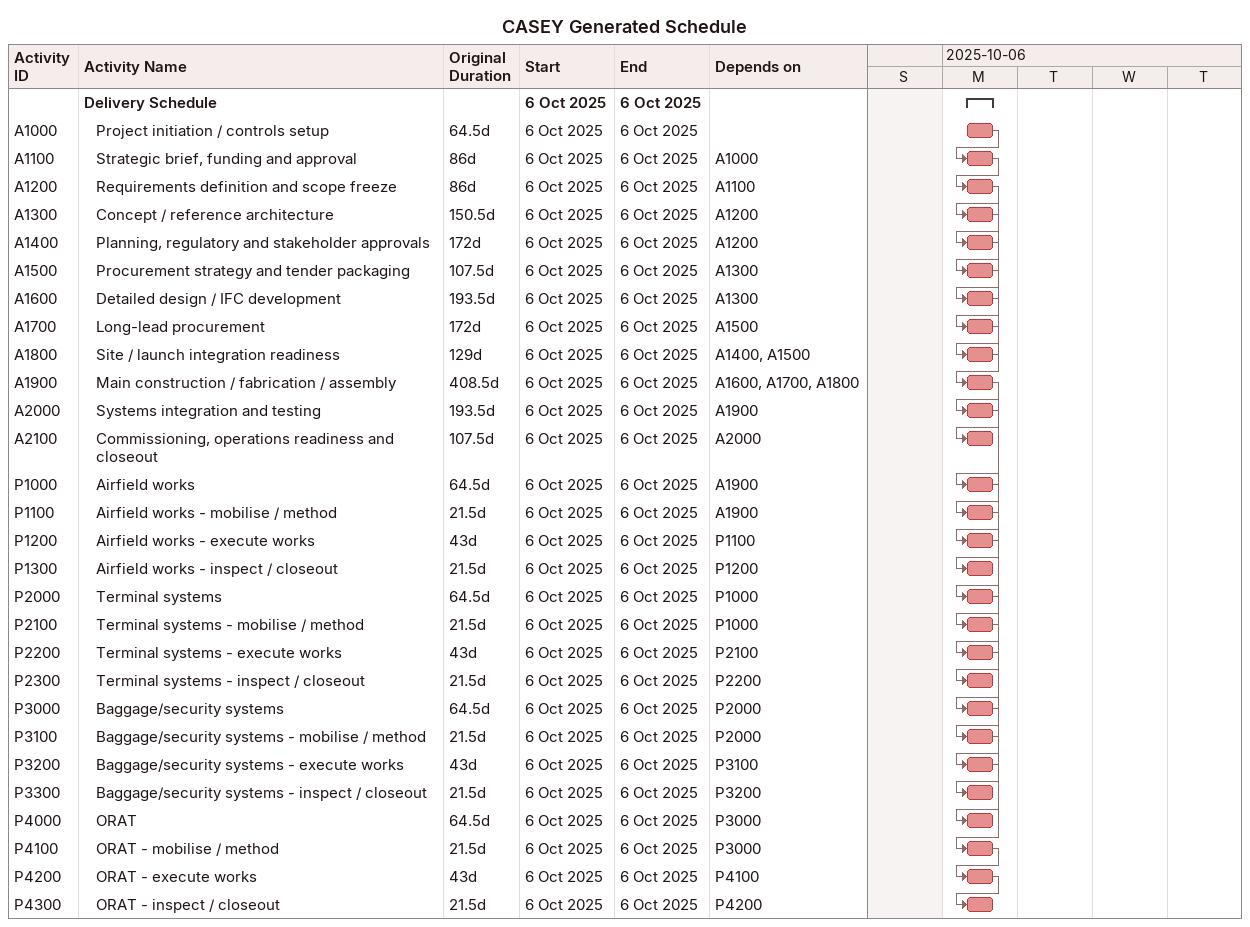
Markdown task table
CASEY Generated Schedule

| ID | Level | Task | Original duration | Start | Finish | Predecessors |
|---|---|---|---|---|---|---|
|  | 1 | **Delivery Schedule** |  | 2025-10-06 | 2025-10-06 |  |
| A1000 | 2 | Project initiation / controls setup | 64.5d | 2025-10-06 | 2025-10-06 |  |
| A1100 | 2 | Strategic brief, funding and approval | 86d | 2025-10-06 | 2025-10-06 | A1000 |
| A1200 | 2 | Requirements definition and scope freeze | 86d | 2025-10-06 | 2025-10-06 | A1100 |
| A1300 | 2 | Concept / reference architecture | 150.5d | 2025-10-06 | 2025-10-06 | A1200 |
| A1400 | 2 | Planning, regulatory and stakeholder approvals | 172d | 2025-10-06 | 2025-10-06 | A1200 |
| A1500 | 2 | Procurement strategy and tender packaging | 107.5d | 2025-10-06 | 2025-10-06 | A1300 |
| A1600 | 2 | Detailed design / IFC development | 193.5d | 2025-10-06 | 2025-10-06 | A1300 |
| A1700 | 2 | Long-lead procurement | 172d | 2025-10-06 | 2025-10-06 | A1500 |
| A1800 | 2 | Site / launch integration readiness | 129d | 2025-10-06 | 2025-10-06 | A1400, A1500 |
| A1900 | 2 | Main construction / fabrication / assembly | 408.5d | 2025-10-06 | 2025-10-06 | A1600, A1700, A1800 |
| A2000 | 2 | Systems integration and testing | 193.5d | 2025-10-06 | 2025-10-06 | A1900 |
| A2100 | 2 | Commissioning, operations readiness and closeout | 107.5d | 2025-10-06 | 2025-10-06 | A2000 |
| P1000 | 2 | Airfield works | 64.5d | 2025-10-06 | 2025-10-06 | A1900 |
| P1100 | 2 | Airfield works - mobilise / method | 21.5d | 2025-10-06 | 2025-10-06 | A1900 |
| P1200 | 2 | Airfield works - execute works | 43d | 2025-10-06 | 2025-10-06 | P1100 |
| P1300 | 2 | Airfield works - inspect / closeout | 21.5d | 2025-10-06 | 2025-10-06 | P1200 |
| P2000 | 2 | Terminal systems | 64.5d | 2025-10-06 | 2025-10-06 | P1000 |
| P2100 | 2 | Terminal systems - mobilise / method | 21.5d | 2025-10-06 | 2025-10-06 | P1000 |
| P2200 | 2 | Terminal systems - execute works | 43d | 2025-10-06 | 2025-10-06 | P2100 |
| P2300 | 2 | Terminal systems - inspect / closeout | 21.5d | 2025-10-06 | 2025-10-06 | P2200 |
| P3000 | 2 | Baggage/security systems | 64.5d | 2025-10-06 | 2025-10-06 | P2000 |
| P3100 | 2 | Baggage/security systems - mobilise / method | 21.5d | 2025-10-06 | 2025-10-06 | P2000 |
| P3200 | 2 | Baggage/security systems - execute works | 43d | 2025-10-06 | 2025-10-06 | P3100 |
| P3300 | 2 | Baggage/security systems - inspect / closeout | 21.5d | 2025-10-06 | 2025-10-06 | P3200 |
| P4000 | 2 | ORAT | 64.5d | 2025-10-06 | 2025-10-06 | P3000 |
| P4100 | 2 | ORAT - mobilise / method | 21.5d | 2025-10-06 | 2025-10-06 | P3000 |
| P4200 | 2 | ORAT - execute works | 43d | 2025-10-06 | 2025-10-06 | P4100 |
| P4300 | 2 | ORAT - inspect / closeout | 21.5d | 2025-10-06 | 2025-10-06 | P4200 |
